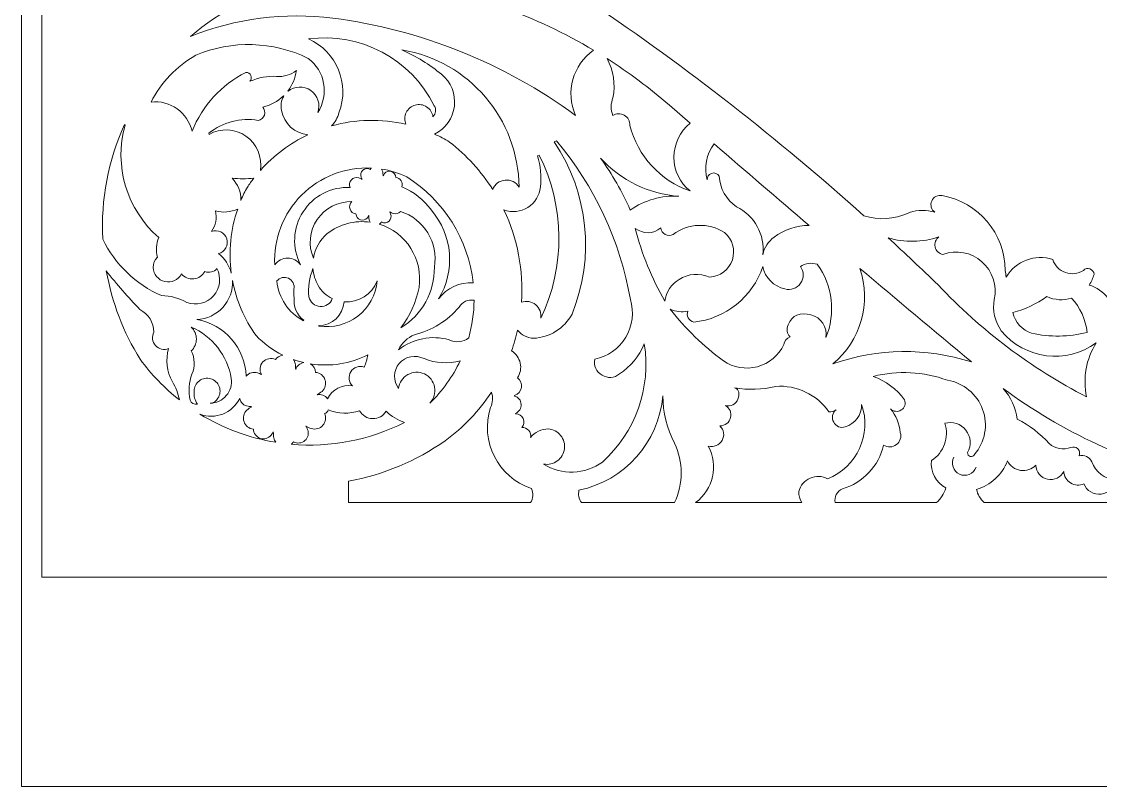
# Model space of a CAD drawing. Header units: millimetres. Extents: x 4874 to 5118, y 2699 to 2963.
# Drawn here: x 4873.8 to 4981, y 2698.9 to 2774.8 of the extents above; entities that cross this region are included whole.
import ezdxf

# ---------------------------------------------------------------- set-up
doc = ezdxf.new("R2010")
doc.units = ezdxf.units.MM
doc.header["$MEASUREMENT"] = 0
doc.layers.add('SITARA ALL', color=18, linetype='Continuous', true_color=0x000000)

msp = doc.modelspace()

# ---------------------------------------------------------------- linework, layer by layer
at = {"layer": 'SITARA ALL', "lineweight": 9}
for points, knots in [([(4873.81, 2820.88), (4873.81, 2820.88), (5117.81, 2820.88), (5117.81, 2820.88), (5117.81, 2820.88), (5117.81, 2698.88), (5117.81, 2698.88), (5117.81, 2698.88), (4873.81, 2698.88), (4873.81, 2698.88), (4873.81, 2698.88), (4873.81, 2820.88), (4873.81, 2820.88)], [0, 0, 0, 0, 0.25, 0.25, 0.25, 0.5, 0.5, 0.5, 0.75, 0.75, 0.75, 1, 1, 1, 1]), ([(4989.61, 2782.67), (4989.61, 2782.67), (4989.75, 2782.72), (4989.75, 2782.72), (4991.12, 2783.36), (4992.69, 2783.46), (4994.13, 2782.99), (5002.67, 2775.35), (5011.71, 2768.3), (5021.2, 2761.88), (5032.85, 2754.53), (5047.39, 2753.45), (5060, 2759.01), (5060.61, 2759.32), (5061.2, 2759.66), (5061.78, 2760.02), (5062.2, 2758.86), (5063.41, 2758.2), (5064.61, 2758.47), (5064.61, 2758.47), (5064.64, 2758.43), (5064.64, 2758.43), (5064.34, 2758.23), (5064.17, 2757.88), (5064.19, 2757.52), (5064.22, 2757.16), (5064.43, 2756.83), (5064.75, 2756.67), (5066.15, 2757.13), (5067.68, 2756.64), (5068.54, 2755.44), (5067.9, 2754.73), (5067.76, 2753.7), (5068.18, 2752.83), (5068.61, 2751.97), (5069.5, 2751.46), (5070.45, 2751.53), (5071.05, 2751.53), (5071.64, 2751.65), (5072.19, 2751.9), (5072.19, 2751.9), (5072.19, 2750.39), (5072.19, 2750.39), (5072.19, 2750.39), (5075.81, 2750.39), (5075.81, 2750.39), (5075.81, 2750.39), (5075.81, 2818.88), (5075.81, 2818.88), (5075.81, 2818.88), (4875.81, 2818.88), (4875.81, 2818.88), (4875.81, 2818.88), (4875.81, 2811.48), (4875.81, 2811.48), (4875.81, 2811.48), (4878.36, 2811.48), (4878.36, 2811.48), (4877.8, 2810.75), (4877.72, 2809.77), (4878.16, 2808.96), (4878.59, 2808.15), (4879.45, 2807.68), (4880.36, 2807.75), (4880.46, 2807.16), (4880.8, 2806.64), (4881.31, 2806.32), (4881.81, 2806), (4882.42, 2805.91), (4883, 2806.07), (4883.29, 2806.06), (4883.55, 2805.91), (4883.73, 2805.68), (4883.9, 2805.45), (4883.96, 2805.15), (4883.89, 2804.86), (4883.21, 2804.34), (4882.33, 2804.14), (4881.49, 2804.33), (4881.37, 2803.7), (4881.65, 2803.07), (4882.2, 2802.74), (4882.75, 2802.42), (4883.44, 2802.46), (4883.92, 2802.87), (4884.26, 2800.48), (4885.16, 2798.2), (4886.55, 2796.23), (4890, 2790.51), (4896.77, 2787.71), (4903.25, 2789.32), (4912.33, 2791.89), (4920.72, 2796.43), (4927.83, 2802.62), (4927.06, 2801.9), (4926.35, 2801.12), (4925.7, 2800.28), (4922.4, 2796.51), (4922.42, 2790.88), (4925.75, 2787.13), (4927.66, 2785.01), (4930.43, 2783.88), (4933.28, 2784.06), (4936.13, 2784.25), (4938.73, 2785.71), (4940.35, 2788.06), (4941.14, 2788.94), (4942.38, 2789.28), (4943.51, 2788.94), (4943.51, 2788.94), (4943.56, 2788.92), (4943.56, 2788.92), (4943.88, 2788.87), (4944.21, 2788.93), (4944.48, 2789.11), (4944.75, 2789.38), (4944.87, 2789.78), (4944.8, 2790.16), (4944.72, 2790.54), (4944.47, 2790.87), (4944.11, 2791.02), (4946.27, 2791.87), (4947.62, 2794), (4947.47, 2796.31), (4953.21, 2790.55), (4962.07, 2789.3), (4969.19, 2793.25), (4969.21, 2791.68), (4970.26, 2790.31), (4971.76, 2789.87), (4971.54, 2789.55), (4971.38, 2789.19), (4971.28, 2788.82), (4971.29, 2788.57), (4971.45, 2788.35), (4971.68, 2788.27), (4971.91, 2788.18), (4972.17, 2788.24), (4972.34, 2788.42), (4972.87, 2788.76), (4973.53, 2788.84), (4974.12, 2788.62), (4974.72, 2788.41), (4975.19, 2787.94), (4975.38, 2787.34), (4977.15, 2786.75), (4979.08, 2787.47), (4980.01, 2789.08), (4980.04, 2788.86), (4980.07, 2788.64), (4980.1, 2788.41), (4980.13, 2784.75), (4982.76, 2781.64), (4986.36, 2780.99), (4986.79, 2780.89), (4987.24, 2781.12), (4987.41, 2781.53), (4987.58, 2781.94), (4987.46, 2782.39), (4987.08, 2782.63), (4987.91, 2782.38), (4988.79, 2782.4), (4989.61, 2782.67)], [0, 0, 0, 0, 0.018519, 0.018519, 0.018519, 0.037037, 0.037037, 0.037037, 0.055556, 0.055556, 0.055556, 0.074074, 0.074074, 0.074074, 0.092593, 0.092593, 0.092593, 0.111111, 0.111111, 0.111111, 0.12963, 0.12963, 0.12963, 0.148148, 0.148148, 0.148148, 0.166667, 0.166667, 0.166667, 0.185185, 0.185185, 0.185185, 0.203704, 0.203704, 0.203704, 0.222222, 0.222222, 0.222222, 0.240741, 0.240741, 0.240741, 0.259259, 0.259259, 0.259259, 0.277778, 0.277778, 0.277778, 0.296296, 0.296296, 0.296296, 0.314815, 0.314815, 0.314815, 0.333333, 0.333333, 0.333333, 0.351852, 0.351852, 0.351852, 0.37037, 0.37037, 0.37037, 0.388889, 0.388889, 0.388889, 0.407407, 0.407407, 0.407407, 0.425926, 0.425926, 0.425926, 0.444444, 0.444444, 0.444444, 0.462963, 0.462963, 0.462963, 0.481481, 0.481481, 0.481481, 0.5, 0.5, 0.5, 0.518519, 0.518519, 0.518519, 0.537037, 0.537037, 0.537037, 0.555556, 0.555556, 0.555556, 0.574074, 0.574074, 0.574074, 0.592593, 0.592593, 0.592593, 0.611111, 0.611111, 0.611111, 0.62963, 0.62963, 0.62963, 0.648148, 0.648148, 0.648148, 0.666667, 0.666667, 0.666667, 0.685185, 0.685185, 0.685185, 0.703704, 0.703704, 0.703704, 0.722222, 0.722222, 0.722222, 0.740741, 0.740741, 0.740741, 0.759259, 0.759259, 0.759259, 0.777778, 0.777778, 0.777778, 0.796296, 0.796296, 0.796296, 0.814815, 0.814815, 0.814815, 0.833333, 0.833333, 0.833333, 0.851852, 0.851852, 0.851852, 0.87037, 0.87037, 0.87037, 0.888889, 0.888889, 0.888889, 0.907407, 0.907407, 0.907407, 0.925926, 0.925926, 0.925926, 0.944444, 0.944444, 0.944444, 0.962963, 0.962963, 0.962963, 0.981481, 0.981481, 0.981481, 1, 1, 1, 1]), ([(4962.02, 2755.87), (4962.02, 2755.87), (4961.88, 2755.82), (4961.88, 2755.82), (4960.5, 2755.18), (4958.94, 2755.08), (4957.49, 2755.54), (4948.96, 2763.19), (4939.92, 2770.24), (4930.43, 2776.66), (4918.77, 2784.01), (4904.23, 2785.09), (4891.63, 2779.52), (4891.02, 2779.21), (4890.42, 2778.88), (4889.84, 2778.52), (4889.43, 2779.67), (4888.22, 2780.34), (4887.02, 2780.07), (4887.02, 2780.07), (4886.98, 2780.1), (4886.98, 2780.1), (4887.29, 2780.31), (4887.46, 2780.66), (4887.43, 2781.02), (4887.41, 2781.38), (4887.2, 2781.7), (4886.87, 2781.86), (4885.48, 2781.4), (4883.94, 2781.9), (4883.08, 2783.09), (4883.73, 2783.81), (4883.87, 2784.84), (4883.44, 2785.7), (4883.02, 2786.56), (4882.13, 2787.08), (4881.17, 2787.01), (4880.58, 2787.01), (4879.99, 2786.88), (4879.44, 2786.64), (4879.44, 2786.64), (4879.44, 2788.15), (4879.44, 2788.15), (4879.44, 2788.15), (4875.81, 2788.15), (4875.81, 2788.15), (4875.81, 2788.15), (4875.81, 2719.66), (4875.81, 2719.66), (4875.81, 2719.66), (5075.81, 2719.66), (5075.81, 2719.66), (5075.81, 2719.66), (5075.81, 2727.06), (5075.81, 2727.06), (5075.81, 2727.06), (5073.27, 2727.06), (5073.27, 2727.06), (5073.83, 2727.78), (5073.9, 2728.77), (5073.47, 2729.58), (5073.03, 2730.38), (5072.18, 2730.86), (5071.26, 2730.79), (5071.17, 2731.38), (5070.82, 2731.9), (5070.32, 2732.22), (5069.82, 2732.54), (5069.2, 2732.63), (5068.63, 2732.46), (5068.34, 2732.48), (5068.07, 2732.62), (5067.9, 2732.86), (5067.73, 2733.09), (5067.66, 2733.39), (5067.73, 2733.67), (5068.41, 2734.2), (5069.3, 2734.4), (5070.14, 2734.21), (5070.26, 2734.84), (5069.97, 2735.47), (5069.42, 2735.8), (5068.87, 2736.12), (5068.19, 2736.07), (5067.7, 2735.66), (5067.37, 2738.06), (5066.47, 2740.33), (5065.08, 2742.31), (5061.62, 2748.03), (5054.85, 2750.83), (5048.37, 2749.21), (5039.3, 2746.64), (5030.91, 2742.1), (5023.8, 2735.91), (5024.56, 2736.64), (5025.28, 2737.42), (5025.93, 2738.25), (5029.23, 2742.03), (5029.21, 2747.66), (5025.88, 2751.4), (5023.97, 2753.53), (5021.19, 2754.66), (5018.34, 2754.47), (5015.49, 2754.29), (5012.9, 2752.83), (5011.28, 2750.48), (5010.48, 2749.6), (5009.25, 2749.25), (5008.11, 2749.6), (5008.11, 2749.6), (5008.06, 2749.61), (5008.06, 2749.61), (5007.75, 2749.67), (5007.42, 2749.6), (5007.15, 2749.43), (5006.88, 2749.15), (5006.76, 2748.76), (5006.83, 2748.37), (5006.9, 2747.99), (5007.16, 2747.67), (5007.51, 2747.51), (5005.36, 2746.67), (5004, 2744.53), (5004.16, 2742.22), (4998.41, 2747.98), (4989.55, 2749.24), (4982.44, 2745.28), (4982.41, 2746.86), (4981.37, 2748.23), (4979.86, 2748.67), (4980.08, 2748.99), (4980.24, 2749.34), (4980.34, 2749.72), (4980.33, 2749.97), (4980.18, 2750.18), (4979.94, 2750.27), (4979.71, 2750.36), (4979.46, 2750.3), (4979.29, 2750.12), (4978.76, 2749.78), (4978.1, 2749.7), (4977.5, 2749.91), (4976.91, 2750.12), (4976.44, 2750.6), (4976.24, 2751.2), (4974.48, 2751.79), (4972.55, 2751.06), (4971.62, 2749.46), (4971.58, 2749.68), (4971.55, 2749.9), (4971.53, 2750.12), (4971.49, 2753.78), (4968.87, 2756.9), (4965.27, 2757.55), (4964.83, 2757.65), (4964.39, 2757.42), (4964.22, 2757.01), (4964.05, 2756.6), (4964.17, 2756.14), (4964.54, 2755.9), (4963.72, 2756.15), (4962.83, 2756.14), (4962.02, 2755.87)], [0, 0, 0, 0, 0.018519, 0.018519, 0.018519, 0.037037, 0.037037, 0.037037, 0.055556, 0.055556, 0.055556, 0.074074, 0.074074, 0.074074, 0.092593, 0.092593, 0.092593, 0.111111, 0.111111, 0.111111, 0.12963, 0.12963, 0.12963, 0.148148, 0.148148, 0.148148, 0.166667, 0.166667, 0.166667, 0.185185, 0.185185, 0.185185, 0.203704, 0.203704, 0.203704, 0.222222, 0.222222, 0.222222, 0.240741, 0.240741, 0.240741, 0.259259, 0.259259, 0.259259, 0.277778, 0.277778, 0.277778, 0.296296, 0.296296, 0.296296, 0.314815, 0.314815, 0.314815, 0.333333, 0.333333, 0.333333, 0.351852, 0.351852, 0.351852, 0.37037, 0.37037, 0.37037, 0.388889, 0.388889, 0.388889, 0.407407, 0.407407, 0.407407, 0.425926, 0.425926, 0.425926, 0.444444, 0.444444, 0.444444, 0.462963, 0.462963, 0.462963, 0.481481, 0.481481, 0.481481, 0.5, 0.5, 0.5, 0.518519, 0.518519, 0.518519, 0.537037, 0.537037, 0.537037, 0.555556, 0.555556, 0.555556, 0.574074, 0.574074, 0.574074, 0.592593, 0.592593, 0.592593, 0.611111, 0.611111, 0.611111, 0.62963, 0.62963, 0.62963, 0.648148, 0.648148, 0.648148, 0.666667, 0.666667, 0.666667, 0.685185, 0.685185, 0.685185, 0.703704, 0.703704, 0.703704, 0.722222, 0.722222, 0.722222, 0.740741, 0.740741, 0.740741, 0.759259, 0.759259, 0.759259, 0.777778, 0.777778, 0.777778, 0.796296, 0.796296, 0.796296, 0.814815, 0.814815, 0.814815, 0.833333, 0.833333, 0.833333, 0.851852, 0.851852, 0.851852, 0.87037, 0.87037, 0.87037, 0.888889, 0.888889, 0.888889, 0.907407, 0.907407, 0.907407, 0.925926, 0.925926, 0.925926, 0.944444, 0.944444, 0.944444, 0.962963, 0.962963, 0.962963, 0.981481, 0.981481, 0.981481, 1, 1, 1, 1]), ([(4911.99, 2778.73), (4918.58, 2777.69), (4924.9, 2775.4), (4930.63, 2771.99), (4928.57, 2770.53), (4927.82, 2767.83), (4928.84, 2765.52), (4921.74, 2770.72), (4913.46, 2774.04), (4904.74, 2775.18), (4899.95, 2775.77), (4895.08, 2775.15), (4890.59, 2773.36), (4896.49, 2778.39), (4904.42, 2780.37), (4911.99, 2778.73)], [0, 0, 0, 0, 0.2, 0.2, 0.2, 0.4, 0.4, 0.4, 0.6, 0.6, 0.6, 0.8, 0.8, 0.8, 1, 1, 1, 1]), ([(4902.31, 2773.11), (4907.46, 2773.8), (4912.49, 2771.13), (4914.81, 2766.48), (4915.03, 2766.13), (4914.97, 2765.68), (4914.68, 2765.39), (4914.62, 2765.79), (4914.39, 2766.15), (4914.05, 2766.37), (4913.71, 2766.59), (4913.3, 2766.65), (4912.91, 2766.54), (4912.52, 2766.43), (4912.19, 2766.16), (4912.02, 2765.8), (4911.84, 2765.43), (4911.83, 2765.01), (4911.99, 2764.64), (4909.55, 2765.2), (4907.01, 2765.15), (4904.6, 2764.47), (4904.96, 2764.84), (4905.21, 2765.29), (4905.34, 2765.78), (4906.44, 2768.64), (4905.11, 2771.86), (4902.31, 2773.11)], [0, 0, 0, 0, 0.111111, 0.111111, 0.111111, 0.222222, 0.222222, 0.222222, 0.333333, 0.333333, 0.333333, 0.444444, 0.444444, 0.444444, 0.555556, 0.555556, 0.555556, 0.666667, 0.666667, 0.666667, 0.777778, 0.777778, 0.777778, 0.888889, 0.888889, 0.888889, 1, 1, 1, 1]), ([(4891.11, 2771.49), (4894.7, 2773.01), (4898.77, 2772.89), (4902.28, 2771.18), (4903.96, 2769.93), (4904.38, 2767.58), (4903.24, 2765.81), (4903.52, 2766.61), (4903.23, 2767.5), (4902.54, 2767.98), (4901.85, 2768.47), (4900.94, 2768.45), (4900.28, 2767.91), (4900.28, 2767.91), (4900.26, 2767.93), (4900.26, 2767.93), (4900.71, 2768.53), (4901.01, 2769.23), (4901.11, 2769.97), (4900.55, 2769.54), (4899.85, 2769.33), (4899.15, 2769.39), (4898.24, 2769.44), (4897.33, 2769.27), (4896.5, 2768.9), (4896.64, 2769.06), (4896.68, 2769.29), (4896.59, 2769.48), (4896.5, 2769.68), (4896.3, 2769.8), (4896.09, 2769.79), (4893.66, 2768.55), (4891.76, 2766.48), (4890.75, 2763.95), (4890.32, 2765.81), (4888.57, 2767.06), (4886.67, 2766.84), (4887.67, 2768.78), (4889.21, 2770.4), (4891.11, 2771.49)], [0, 0, 0, 0, 0.076923, 0.076923, 0.076923, 0.153846, 0.153846, 0.153846, 0.230769, 0.230769, 0.230769, 0.307692, 0.307692, 0.307692, 0.384615, 0.384615, 0.384615, 0.461538, 0.461538, 0.461538, 0.538462, 0.538462, 0.538462, 0.615385, 0.615385, 0.615385, 0.692308, 0.692308, 0.692308, 0.769231, 0.769231, 0.769231, 0.846154, 0.846154, 0.846154, 0.923077, 0.923077, 0.923077, 1, 1, 1, 1]), ([(4911.6, 2772.02), (4918.26, 2770.91), (4923.17, 2765.16), (4923.23, 2758.4), (4922.94, 2758.88), (4922.4, 2759.14), (4921.84, 2759.09), (4921.29, 2759.04), (4920.81, 2758.69), (4920.61, 2758.17), (4919.46, 2759.97), (4918.02, 2761.56), (4916.33, 2762.87), (4915.85, 2763.16), (4915.35, 2763.42), (4914.84, 2763.66), (4915.92, 2764.19), (4916.66, 2765.24), (4916.8, 2766.44), (4916.94, 2767.65), (4916.47, 2768.83), (4915.53, 2769.6), (4914.34, 2770.57), (4913.01, 2771.39), (4911.6, 2772.02)], [0, 0, 0, 0, 0.125, 0.125, 0.125, 0.25, 0.25, 0.25, 0.375, 0.375, 0.375, 0.5, 0.5, 0.5, 0.625, 0.625, 0.625, 0.75, 0.75, 0.75, 0.875, 0.875, 0.875, 1, 1, 1, 1]), ([(4931.97, 2771.16), (4934.14, 2769.77), (4936.21, 2768.22), (4938.16, 2766.53), (4938.16, 2766.53), (4940.23, 2764.73), (4940.23, 2764.73), (4939.21, 2763.92), (4938.61, 2762.68), (4938.61, 2761.37), (4938.61, 2760.06), (4939.2, 2758.83), (4940.22, 2758.01), (4937.26, 2759.03), (4935.01, 2761.48), (4934.23, 2764.52), (4934.25, 2764.94), (4934.04, 2765.33), (4933.68, 2765.53), (4933.32, 2765.74), (4932.88, 2765.73), (4932.53, 2765.51), (4932.32, 2766.08), (4932.33, 2766.71), (4932.56, 2767.27), (4932.82, 2768.6), (4932.61, 2769.97), (4931.97, 2771.16)], [0, 0, 0, 0, 0.111111, 0.111111, 0.111111, 0.222222, 0.222222, 0.222222, 0.333333, 0.333333, 0.333333, 0.444444, 0.444444, 0.444444, 0.555556, 0.555556, 0.555556, 0.666667, 0.666667, 0.666667, 0.777778, 0.777778, 0.777778, 0.888889, 0.888889, 0.888889, 1, 1, 1, 1]), ([(4899.83, 2767.46), (4899.83, 2767.46), (4899.86, 2767.43), (4899.86, 2767.43), (4899.6, 2767.01), (4899.52, 2766.5), (4899.63, 2766.01), (4899.86, 2764.7), (4900.94, 2763.71), (4902.26, 2763.6), (4900.46, 2762.75), (4898.86, 2761.54), (4897.53, 2760.06), (4897.75, 2761.37), (4897.19, 2762.69), (4896.1, 2763.45), (4895.01, 2764.21), (4893.6, 2764.29), (4892.44, 2763.63), (4892.44, 2763.63), (4892.41, 2763.75), (4892.41, 2763.75), (4893.79, 2764.85), (4895.58, 2765.31), (4897.32, 2765.02), (4897.61, 2765.08), (4897.84, 2765.28), (4897.93, 2765.55), (4898.02, 2765.83), (4897.96, 2766.13), (4897.77, 2766.34), (4898.55, 2766.52), (4899.26, 2766.9), (4899.83, 2767.46)], [0, 0, 0, 0, 0.090909, 0.090909, 0.090909, 0.181818, 0.181818, 0.181818, 0.272727, 0.272727, 0.272727, 0.363636, 0.363636, 0.363636, 0.454545, 0.454545, 0.454545, 0.545455, 0.545455, 0.545455, 0.636364, 0.636364, 0.636364, 0.727273, 0.727273, 0.727273, 0.818182, 0.818182, 0.818182, 0.909091, 0.909091, 0.909091, 1, 1, 1, 1]), ([(4884.02, 2764.6), (4884.02, 2764.6), (4884.1, 2764.56), (4884.1, 2764.56), (4882.95, 2760.5), (4884.25, 2756.15), (4887.44, 2753.39), (4887.18, 2752.77), (4887.14, 2752.08), (4887.31, 2751.43), (4887.04, 2751.17), (4886.89, 2750.8), (4886.89, 2750.41), (4886.91, 2749.74), (4887.39, 2749.16), (4888.05, 2749.01), (4888.72, 2748.87), (4889.38, 2749.16), (4889.69, 2749.77), (4889.99, 2749.42), (4890.45, 2749.24), (4890.91, 2749.29), (4891.38, 2749.34), (4891.78, 2749.61), (4892.01, 2750.01), (4892.44, 2749.84), (4892.92, 2749.96), (4893.22, 2750.31), (4893.67, 2749.42), (4893.54, 2748.35), (4892.88, 2747.6), (4892.23, 2746.86), (4891.16, 2746.6), (4890.22, 2746.93), (4889.46, 2747.38), (4888.6, 2747.62), (4887.72, 2747.62), (4885.16, 2748.73), (4883.08, 2750.72), (4881.87, 2753.24), (4881.69, 2757.14), (4882.42, 2761.03), (4884.02, 2764.6)], [0, 0, 0, 0, 0.071429, 0.071429, 0.071429, 0.142857, 0.142857, 0.142857, 0.214286, 0.214286, 0.214286, 0.285714, 0.285714, 0.285714, 0.357143, 0.357143, 0.357143, 0.428571, 0.428571, 0.428571, 0.5, 0.5, 0.5, 0.571429, 0.571429, 0.571429, 0.642857, 0.642857, 0.642857, 0.714286, 0.714286, 0.714286, 0.785714, 0.785714, 0.785714, 0.857143, 0.857143, 0.857143, 0.928571, 0.928571, 0.928571, 1, 1, 1, 1]), ([(4926.94, 2762.99), (4930.73, 2758.48), (4933.27, 2753.04), (4934.29, 2747.24), (4934.67, 2745.98), (4934.5, 2744.62), (4933.83, 2743.49), (4933.15, 2742.36), (4932.03, 2741.57), (4930.74, 2741.31), (4930.62, 2740.68), (4930.91, 2740.04), (4931.47, 2739.71), (4932.02, 2739.39), (4932.7, 2739.43), (4933.2, 2739.84), (4934.3, 2740.57), (4935.16, 2741.61), (4935.67, 2742.83), (4936.36, 2738.46), (4934.79, 2734.04), (4931.51, 2731.09), (4929.79, 2729.83), (4927.47, 2729.76), (4925.67, 2730.89), (4926.15, 2730.8), (4926.64, 2730.92), (4927.03, 2731.2), (4927.42, 2731.49), (4927.67, 2731.92), (4927.74, 2732.4), (4927.8, 2732.88), (4927.67, 2733.36), (4927.36, 2733.74), (4927.06, 2734.11), (4926.62, 2734.35), (4926.14, 2734.39), (4925.45, 2734.37), (4924.81, 2734.06), (4924.37, 2733.53), (4924.43, 2733.78), (4924.36, 2734.05), (4924.19, 2734.24), (4924.02, 2734.44), (4923.76, 2734.54), (4923.5, 2734.51), (4923.72, 2734.75), (4923.78, 2735.1), (4923.64, 2735.4), (4923.51, 2735.7), (4923.21, 2735.89), (4922.89, 2735.89), (4922.89, 2735.89), (4922.88, 2735.92), (4922.88, 2735.92), (4923.24, 2736.07), (4923.46, 2736.43), (4923.44, 2736.82), (4923.42, 2737.21), (4923.16, 2737.54), (4922.79, 2737.65), (4922.79, 2737.65), (4922.79, 2737.71), (4922.79, 2737.71), (4923.14, 2737.82), (4923.41, 2738.13), (4923.47, 2738.49), (4923.53, 2738.86), (4923.39, 2739.23), (4923.08, 2739.45), (4923.36, 2739.89), (4923.46, 2740.41), (4923.34, 2740.92), (4923.23, 2741.42), (4922.92, 2741.86), (4922.49, 2742.13), (4922.72, 2742.8), (4922.91, 2743.49), (4923.07, 2744.18), (4923.46, 2743.7), (4924.04, 2743.41), (4924.67, 2743.38), (4926.28, 2743.46), (4927.72, 2744.37), (4928.49, 2745.78), (4930.78, 2751.43), (4930.12, 2757.83), (4926.72, 2762.89), (4926.72, 2762.89), (4926.94, 2762.99), (4926.94, 2762.99)], [0, 0, 0, 0, 0.033333, 0.033333, 0.033333, 0.066667, 0.066667, 0.066667, 0.1, 0.1, 0.1, 0.133333, 0.133333, 0.133333, 0.166667, 0.166667, 0.166667, 0.2, 0.2, 0.2, 0.233333, 0.233333, 0.233333, 0.266667, 0.266667, 0.266667, 0.3, 0.3, 0.3, 0.333333, 0.333333, 0.333333, 0.366667, 0.366667, 0.366667, 0.4, 0.4, 0.4, 0.433333, 0.433333, 0.433333, 0.466667, 0.466667, 0.466667, 0.5, 0.5, 0.5, 0.533333, 0.533333, 0.533333, 0.566667, 0.566667, 0.566667, 0.6, 0.6, 0.6, 0.633333, 0.633333, 0.633333, 0.666667, 0.666667, 0.666667, 0.7, 0.7, 0.7, 0.733333, 0.733333, 0.733333, 0.766667, 0.766667, 0.766667, 0.8, 0.8, 0.8, 0.833333, 0.833333, 0.833333, 0.866667, 0.866667, 0.866667, 0.9, 0.9, 0.9, 0.933333, 0.933333, 0.933333, 0.966667, 0.966667, 0.966667, 1, 1, 1, 1]), ([(4942.61, 2762.68), (4945.75, 2759.97), (4948.89, 2757.28), (4952.05, 2754.59), (4950.79, 2754.58), (4949.57, 2754.17), (4948.56, 2753.42), (4947.98, 2753), (4947.58, 2752.38), (4947.44, 2751.68), (4947.67, 2753.66), (4946.63, 2755.58), (4944.83, 2756.45), (4943.81, 2757.14), (4943.18, 2758.26), (4943.11, 2759.49), (4942.95, 2759.75), (4942.64, 2759.86), (4942.35, 2759.76), (4942.07, 2759.67), (4941.89, 2759.4), (4941.91, 2759.11), (4941.57, 2760.34), (4941.83, 2761.66), (4942.61, 2762.68)], [0, 0, 0, 0, 0.125, 0.125, 0.125, 0.25, 0.25, 0.25, 0.375, 0.375, 0.375, 0.5, 0.5, 0.5, 0.625, 0.625, 0.625, 0.75, 0.75, 0.75, 0.875, 0.875, 0.875, 1, 1, 1, 1]), ([(4925.23, 2761.57), (4927.79, 2756.49), (4927.85, 2750.5), (4925.39, 2745.37), (4925.47, 2745.88), (4925.27, 2746.39), (4924.88, 2746.71), (4924.48, 2747.04), (4923.95, 2747.13), (4923.47, 2746.96), (4923.68, 2750.11), (4923.08, 2753.27), (4921.73, 2756.13), (4922.52, 2755.85), (4923.39, 2755.94), (4924.1, 2756.38), (4924.81, 2756.83), (4925.27, 2757.58), (4925.35, 2758.41), (4925.47, 2759.45), (4925.37, 2760.5), (4925.06, 2761.51), (4925.06, 2761.51), (4925.23, 2761.57), (4925.23, 2761.57)], [0, 0, 0, 0, 0.125, 0.125, 0.125, 0.25, 0.25, 0.25, 0.375, 0.375, 0.375, 0.5, 0.5, 0.5, 0.625, 0.625, 0.625, 0.75, 0.75, 0.75, 0.875, 0.875, 0.875, 1, 1, 1, 1]), ([(4931.32, 2761.27), (4933.34, 2759.06), (4936.13, 2757.71), (4939.11, 2757.49), (4937.39, 2757.59), (4935.69, 2757.11), (4934.28, 2756.12), (4933.48, 2757.94), (4932.49, 2759.66), (4931.32, 2761.27)], [0, 0, 0, 0, 0.333333, 0.333333, 0.333333, 0.666667, 0.666667, 0.666667, 1, 1, 1, 1]), ([(4908.56, 2760.29), (4908.51, 2760.25), (4908.47, 2760.21), (4908.44, 2760.16), (4908.2, 2760.29), (4907.91, 2760.26), (4907.71, 2760.08), (4907.51, 2759.9), (4907.44, 2759.62), (4907.55, 2759.37), (4907.57, 2759.3), (4907.61, 2759.22), (4907.64, 2759.15), (4907.54, 2759.22), (4907.42, 2759.28), (4907.3, 2759.32), (4907.04, 2759.4), (4906.75, 2759.31), (4906.57, 2759.11), (4906.39, 2758.9), (4906.34, 2758.61), (4906.46, 2758.36), (4904.57, 2758.45), (4902.78, 2757.52), (4901.77, 2755.93), (4900.75, 2754.34), (4900.66, 2752.34), (4901.53, 2750.67), (4901.24, 2751.09), (4900.76, 2751.34), (4900.24, 2751.34), (4899.73, 2751.34), (4899.25, 2751.09), (4898.96, 2750.67), (4898.83, 2753.25), (4899.8, 2755.77), (4901.63, 2757.6), (4903.45, 2759.43), (4905.98, 2760.4), (4908.56, 2760.29)], [0, 0, 0, 0, 0.076923, 0.076923, 0.076923, 0.153846, 0.153846, 0.153846, 0.230769, 0.230769, 0.230769, 0.307692, 0.307692, 0.307692, 0.384615, 0.384615, 0.384615, 0.461538, 0.461538, 0.461538, 0.538462, 0.538462, 0.538462, 0.615385, 0.615385, 0.615385, 0.692308, 0.692308, 0.692308, 0.769231, 0.769231, 0.769231, 0.846154, 0.846154, 0.846154, 0.923077, 0.923077, 0.923077, 1, 1, 1, 1]), ([(4909.56, 2760.19), (4910.43, 2760.05), (4911.28, 2759.79), (4912.07, 2759.41), (4915.76, 2757.09), (4918.19, 2753.21), (4918.67, 2748.88), (4917.33, 2748.98), (4916.02, 2748.38), (4915.23, 2747.29), (4916.93, 2750.07), (4916.65, 2753.63), (4914.52, 2756.1), (4913.77, 2757.13), (4912.76, 2757.93), (4911.58, 2758.43), (4911.65, 2758.63), (4911.62, 2758.85), (4911.51, 2759.03), (4911.39, 2759.21), (4911.2, 2759.33), (4910.99, 2759.35), (4910.98, 2759.62), (4910.81, 2759.85), (4910.55, 2759.94), (4910.3, 2760.02), (4910.02, 2759.94), (4909.86, 2759.73), (4909.81, 2759.66), (4909.76, 2759.6), (4909.72, 2759.53), (4909.72, 2759.66), (4909.71, 2759.79), (4909.69, 2759.91), (4909.67, 2760.01), (4909.62, 2760.11), (4909.56, 2760.19)], [0, 0, 0, 0, 0.083333, 0.083333, 0.083333, 0.166667, 0.166667, 0.166667, 0.25, 0.25, 0.25, 0.333333, 0.333333, 0.333333, 0.416667, 0.416667, 0.416667, 0.5, 0.5, 0.5, 0.583333, 0.583333, 0.583333, 0.666667, 0.666667, 0.666667, 0.75, 0.75, 0.75, 0.833333, 0.833333, 0.833333, 0.916667, 0.916667, 0.916667, 1, 1, 1, 1]), ([(4896.88, 2759.27), (4896.65, 2758.99), (4896.44, 2758.69), (4896.24, 2758.39), (4896.01, 2757.97), (4895.79, 2757.53), (4895.6, 2757.08), (4895.62, 2757.9), (4895.3, 2758.69), (4894.72, 2759.27), (4895.44, 2759.21), (4896.16, 2759.21), (4896.88, 2759.27)], [0, 0, 0, 0, 0.25, 0.25, 0.25, 0.5, 0.5, 0.5, 0.75, 0.75, 0.75, 1, 1, 1, 1]), ([(4906.62, 2756.95), (4906.42, 2756.76), (4906.35, 2756.47), (4906.44, 2756.21), (4906.53, 2755.95), (4906.76, 2755.77), (4907.03, 2755.74), (4907.04, 2755.47), (4907.21, 2755.24), (4907.47, 2755.15), (4907.72, 2755.07), (4908, 2755.15), (4908.16, 2755.36), (4908.21, 2755.43), (4908.26, 2755.49), (4908.3, 2755.56), (4908.3, 2755.43), (4908.31, 2755.31), (4908.33, 2755.18), (4908.35, 2755.08), (4908.39, 2754.99), (4908.45, 2754.91), (4906.92, 2755.13), (4905.37, 2754.71), (4904.15, 2753.76), (4903.44, 2753.13), (4902.96, 2752.28), (4902.8, 2751.34), (4902.26, 2752.6), (4902.41, 2754.05), (4903.18, 2755.18), (4903.95, 2756.32), (4905.25, 2756.98), (4906.62, 2756.95)], [0, 0, 0, 0, 0.090909, 0.090909, 0.090909, 0.181818, 0.181818, 0.181818, 0.272727, 0.272727, 0.272727, 0.363636, 0.363636, 0.363636, 0.454545, 0.454545, 0.454545, 0.545455, 0.545455, 0.545455, 0.636364, 0.636364, 0.636364, 0.727273, 0.727273, 0.727273, 0.818182, 0.818182, 0.818182, 0.909091, 0.909091, 0.909091, 1, 1, 1, 1]), ([(4895.28, 2756.22), (4894.57, 2754.18), (4894.35, 2752), (4894.64, 2749.86), (4894.43, 2750.62), (4893.99, 2751.3), (4893.37, 2751.79), (4893.68, 2751.86), (4893.94, 2752.07), (4894.1, 2752.35), (4894.25, 2752.62), (4894.29, 2752.95), (4894.19, 2753.26), (4894.09, 2753.56), (4893.88, 2753.81), (4893.59, 2753.95), (4893.3, 2754.09), (4892.97, 2754.1), (4892.67, 2753.99), (4893.11, 2754.58), (4893.26, 2755.33), (4893.06, 2756.04), (4893.8, 2755.83), (4894.59, 2755.89), (4895.28, 2756.22)], [0, 0, 0, 0, 0.125, 0.125, 0.125, 0.25, 0.25, 0.25, 0.375, 0.375, 0.375, 0.5, 0.5, 0.5, 0.625, 0.625, 0.625, 0.75, 0.75, 0.75, 0.875, 0.875, 0.875, 1, 1, 1, 1]), ([(4911.45, 2755.98), (4913.79, 2755.23), (4915.23, 2752.87), (4914.82, 2750.44), (4914.86, 2747.99), (4913.59, 2745.7), (4911.49, 2744.43), (4912.39, 2745.6), (4913.01, 2746.97), (4913.29, 2748.42), (4913.71, 2751.21), (4912.03, 2753.89), (4909.34, 2754.72), (4909.44, 2754.77), (4909.52, 2754.84), (4909.58, 2754.93), (4909.82, 2754.8), (4910.11, 2754.83), (4910.31, 2755.01), (4910.51, 2755.19), (4910.58, 2755.47), (4910.47, 2755.72), (4910.45, 2755.79), (4910.41, 2755.87), (4910.38, 2755.94), (4910.49, 2755.87), (4910.6, 2755.82), (4910.72, 2755.77), (4910.98, 2755.69), (4911.27, 2755.77), (4911.45, 2755.98)], [0, 0, 0, 0, 0.1, 0.1, 0.1, 0.2, 0.2, 0.2, 0.3, 0.3, 0.3, 0.4, 0.4, 0.4, 0.5, 0.5, 0.5, 0.6, 0.6, 0.6, 0.7, 0.7, 0.7, 0.8, 0.8, 0.8, 0.9, 0.9, 0.9, 1, 1, 1, 1]), ([(4937.3, 2754.34), (4937.33, 2754.06), (4937.5, 2753.82), (4937.74, 2753.69), (4937.99, 2753.56), (4938.28, 2753.56), (4938.53, 2753.68), (4940.01, 2754.83), (4942.06, 2754.91), (4943.63, 2753.88), (4944.43, 2753.23), (4944.74, 2752.16), (4944.42, 2751.17), (4944.1, 2750.19), (4943.19, 2749.51), (4942.16, 2749.46), (4941.17, 2749.9), (4940.03, 2749.81), (4939.12, 2749.21), (4938.35, 2748.76), (4937.82, 2747.98), (4937.72, 2747.08), (4936.4, 2749.34), (4935.41, 2751.77), (4934.77, 2754.3), (4935.51, 2753.71), (4936.57, 2753.73), (4937.3, 2754.34)], [0, 0, 0, 0, 0.111111, 0.111111, 0.111111, 0.222222, 0.222222, 0.222222, 0.333333, 0.333333, 0.333333, 0.444444, 0.444444, 0.444444, 0.555556, 0.555556, 0.555556, 0.666667, 0.666667, 0.666667, 0.777778, 0.777778, 0.777778, 0.888889, 0.888889, 0.888889, 1, 1, 1, 1]), ([(4964.93, 2753.46), (4964.61, 2753.23), (4964.46, 2752.83), (4964.55, 2752.45), (4964.65, 2752.06), (4964.95, 2751.77), (4965.34, 2751.71), (4966.66, 2752.19), (4968.14, 2751.92), (4969.2, 2750.99), (4970.26, 2750.07), (4970.73, 2748.62), (4970.43, 2747.25), (4970.24, 2746.16), (4970.49, 2745.04), (4971.13, 2744.13), (4973.46, 2741.29), (4977.59, 2740.76), (4980.56, 2742.93), (4979.55, 2741.33), (4979.21, 2739.4), (4979.61, 2737.56), (4974.1, 2740.41), (4969.1, 2744.17), (4964.85, 2748.69), (4963.21, 2750.27), (4961.56, 2751.83), (4959.88, 2753.37), (4961.53, 2752.86), (4963.3, 2752.9), (4964.93, 2753.46)], [0, 0, 0, 0, 0.1, 0.1, 0.1, 0.2, 0.2, 0.2, 0.3, 0.3, 0.3, 0.4, 0.4, 0.4, 0.5, 0.5, 0.5, 0.6, 0.6, 0.6, 0.7, 0.7, 0.7, 0.8, 0.8, 0.8, 0.9, 0.9, 0.9, 1, 1, 1, 1]), ([(4882.23, 2750.07), (4883.28, 2748.74), (4884.39, 2747.46), (4885.57, 2746.24), (4886.41, 2745.8), (4886.94, 2744.94), (4886.96, 2743.99), (4886.72, 2743.56), (4886.79, 2743.03), (4887.12, 2742.66), (4887.45, 2742.3), (4887.97, 2742.18), (4888.42, 2742.37), (4888.09, 2741.26), (4888.23, 2740.07), (4888.8, 2739.07), (4889.13, 2738.51), (4889.36, 2737.89), (4889.5, 2737.26), (4888.02, 2738.42), (4886.71, 2739.78), (4885.59, 2741.3), (4883.92, 2743.98), (4882.78, 2746.96), (4882.23, 2750.07)], [0, 0, 0, 0, 0.125, 0.125, 0.125, 0.25, 0.25, 0.25, 0.375, 0.375, 0.375, 0.5, 0.5, 0.5, 0.625, 0.625, 0.625, 0.75, 0.75, 0.75, 0.875, 0.875, 0.875, 1, 1, 1, 1]), ([(4902.76, 2750.3), (4902.81, 2749.71), (4902.98, 2749.13), (4903.27, 2748.61), (4903.6, 2748.05), (4904.1, 2747.6), (4904.68, 2747.32), (4904.5, 2746.82), (4904, 2746.5), (4903.46, 2746.54), (4902.93, 2746.57), (4902.48, 2746.97), (4902.36, 2747.49), (4902.24, 2748.45), (4902.38, 2749.41), (4902.76, 2750.3)], [0, 0, 0, 0, 0.2, 0.2, 0.2, 0.4, 0.4, 0.4, 0.6, 0.6, 0.6, 0.8, 0.8, 0.8, 1, 1, 1, 1]), ([(4952.85, 2750.73), (4954.39, 2748.62), (4954.71, 2745.85), (4953.7, 2743.45), (4953.88, 2744.47), (4953.24, 2745.47), (4952.22, 2745.72), (4951.21, 2745.98), (4950.29, 2745.7), (4949.97, 2744.71), (4949.76, 2744.32), (4949.83, 2743.83), (4950.15, 2743.52), (4949.82, 2743.39), (4949.58, 2743.1), (4949.53, 2742.76), (4949.02, 2741.67), (4948.06, 2740.87), (4946.9, 2740.56), (4945.75, 2740.25), (4944.51, 2740.47), (4943.52, 2741.15), (4941.53, 2742.6), (4939.76, 2744.32), (4938.25, 2746.26), (4938.8, 2746.02), (4939.4, 2745.95), (4939.98, 2746.09), (4939.91, 2745.86), (4939.93, 2745.62), (4940.04, 2745.41), (4940.16, 2745.2), (4940.35, 2745.05), (4940.58, 2744.99), (4943.75, 2745.32), (4946.44, 2747.48), (4947.44, 2750.51), (4947.67, 2749.4), (4948.52, 2748.53), (4949.63, 2748.28), (4950.22, 2748.11), (4950.85, 2748.34), (4951.2, 2748.85), (4951.55, 2749.35), (4951.54, 2750.01), (4951.17, 2750.5), (4951.67, 2750.84), (4952.29, 2750.92), (4952.85, 2750.73)], [0, 0, 0, 0, 0.0625, 0.0625, 0.0625, 0.125, 0.125, 0.125, 0.1875, 0.1875, 0.1875, 0.25, 0.25, 0.25, 0.3125, 0.3125, 0.3125, 0.375, 0.375, 0.375, 0.4375, 0.4375, 0.4375, 0.5, 0.5, 0.5, 0.5625, 0.5625, 0.5625, 0.625, 0.625, 0.625, 0.6875, 0.6875, 0.6875, 0.75, 0.75, 0.75, 0.8125, 0.8125, 0.8125, 0.875, 0.875, 0.875, 0.9375, 0.9375, 0.9375, 1, 1, 1, 1]), ([(4957.09, 2750.32), (4960.77, 2747.21), (4964.46, 2744.12), (4968.16, 2741.04), (4963.67, 2742.47), (4958.84, 2742.4), (4954.4, 2740.84), (4957.18, 2743.13), (4958.26, 2746.9), (4957.09, 2750.32)], [0, 0, 0, 0, 0.333333, 0.333333, 0.333333, 0.666667, 0.666667, 0.666667, 1, 1, 1, 1]), ([(4894.76, 2749.12), (4895.13, 2747.15), (4895.93, 2745.29), (4897.1, 2743.66), (4897.86, 2742.86), (4898.76, 2742.2), (4899.75, 2741.71), (4899.46, 2741.66), (4899.2, 2741.5), (4899.03, 2741.26), (4898.61, 2741.47), (4898.1, 2741.38), (4897.78, 2741.03), (4897.47, 2740.69), (4897.4, 2740.18), (4897.64, 2739.78), (4897.52, 2739.84), (4897.39, 2739.9), (4897.26, 2739.95), (4896.85, 2740.08), (4896.4, 2739.95), (4896.12, 2739.62), (4896.01, 2742.42), (4893.98, 2744.76), (4891.22, 2745.26), (4892.21, 2745.29), (4893.14, 2745.72), (4893.81, 2746.45), (4894.47, 2747.18), (4894.82, 2748.14), (4894.76, 2749.12)], [0, 0, 0, 0, 0.1, 0.1, 0.1, 0.2, 0.2, 0.2, 0.3, 0.3, 0.3, 0.4, 0.4, 0.4, 0.5, 0.5, 0.5, 0.6, 0.6, 0.6, 0.7, 0.7, 0.7, 0.8, 0.8, 0.8, 0.9, 0.9, 0.9, 1, 1, 1, 1]), ([(4900.87, 2748.26), (4900.87, 2748.26), (4900.86, 2748.12), (4900.86, 2748.12), (4900.85, 2747.89), (4900.86, 2747.66), (4900.89, 2747.44), (4900.79, 2746.57), (4901.14, 2745.7), (4901.84, 2745.17), (4901.84, 2745.17), (4901.81, 2745.12), (4901.81, 2745.12), (4900.32, 2745.91), (4899.33, 2747.4), (4899.17, 2749.08), (4899.45, 2749.42), (4899.93, 2749.53), (4900.33, 2749.34), (4900.73, 2749.15), (4900.95, 2748.7), (4900.87, 2748.26)], [0, 0, 0, 0, 0.142857, 0.142857, 0.142857, 0.285714, 0.285714, 0.285714, 0.428571, 0.428571, 0.428571, 0.571429, 0.571429, 0.571429, 0.714286, 0.714286, 0.714286, 0.857143, 0.857143, 0.857143, 1, 1, 1, 1]), ([(4909.14, 2749.08), (4909.01, 2747.7), (4908.32, 2746.43), (4907.22, 2745.58), (4906.12, 2744.73), (4904.71, 2744.38), (4903.35, 2744.6), (4903.35, 2744.6), (4903.33, 2744.65), (4903.33, 2744.65), (4904.67, 2744.64), (4905.77, 2745.68), (4905.84, 2747.01), (4907.27, 2746.9), (4908.61, 2747.74), (4909.14, 2749.08)], [0, 0, 0, 0, 0.2, 0.2, 0.2, 0.4, 0.4, 0.4, 0.6, 0.6, 0.6, 0.8, 0.8, 0.8, 1, 1, 1, 1]), ([(4918.76, 2747.16), (4918.75, 2745.89), (4918.57, 2744.64), (4918.23, 2743.42), (4917.67, 2742.99), (4916.92, 2742.92), (4916.29, 2743.23), (4914.55, 2743.72), (4912.69, 2743.36), (4911.26, 2742.25), (4911.59, 2742.92), (4912.15, 2743.44), (4912.83, 2743.73), (4914.56, 2744.16), (4916.12, 2745.12), (4917.28, 2746.48), (4917.58, 2746.99), (4918.17, 2747.27), (4918.76, 2747.16)], [0, 0, 0, 0, 0.166667, 0.166667, 0.166667, 0.333333, 0.333333, 0.333333, 0.5, 0.5, 0.5, 0.666667, 0.666667, 0.666667, 0.833333, 0.833333, 0.833333, 1, 1, 1, 1]), ([(4975.67, 2747.52), (4976.44, 2747.17), (4977.31, 2747.11), (4978.11, 2747.37), (4978.98, 2746.44), (4979.52, 2745.24), (4979.65, 2743.97), (4977.85, 2743.51), (4975.96, 2743.48), (4974.14, 2743.88), (4973.21, 2744.19), (4972.5, 2744.96), (4972.28, 2745.93), (4973.49, 2746.26), (4974.64, 2746.8), (4975.67, 2747.52)], [0, 0, 0, 0, 0.2, 0.2, 0.2, 0.4, 0.4, 0.4, 0.6, 0.6, 0.6, 0.8, 0.8, 0.8, 1, 1, 1, 1]), ([(4890.67, 2744.49), (4892.78, 2743.59), (4894.27, 2741.66), (4894.64, 2739.4), (4894.73, 2738.78), (4894.56, 2738.16), (4894.15, 2737.69), (4893.75, 2737.21), (4893.16, 2736.94), (4892.54, 2736.94), (4892.87, 2736.93), (4893.19, 2737.12), (4893.32, 2737.43), (4893.54, 2737.77), (4893.59, 2738.2), (4893.45, 2738.58), (4893.31, 2738.96), (4893, 2739.25), (4892.61, 2739.37), (4892.22, 2739.48), (4891.8, 2739.4), (4891.47, 2739.16), (4891.15, 2738.92), (4890.96, 2738.54), (4890.96, 2738.13), (4890.9, 2737.67), (4891.01, 2737.21), (4891.28, 2736.84), (4890.97, 2736.77), (4890.65, 2736.95), (4890.55, 2737.25), (4890.36, 2738.11), (4890.43, 2739.01), (4890.74, 2739.83), (4891.06, 2740.57), (4891.03, 2741.41), (4890.67, 2742.13), (4890.99, 2742.44), (4891.18, 2742.86), (4891.18, 2743.31), (4891.18, 2743.76), (4890.99, 2744.18), (4890.67, 2744.49)], [0, 0, 0, 0, 0.071429, 0.071429, 0.071429, 0.142857, 0.142857, 0.142857, 0.214286, 0.214286, 0.214286, 0.285714, 0.285714, 0.285714, 0.357143, 0.357143, 0.357143, 0.428571, 0.428571, 0.428571, 0.5, 0.5, 0.5, 0.571429, 0.571429, 0.571429, 0.642857, 0.642857, 0.642857, 0.714286, 0.714286, 0.714286, 0.785714, 0.785714, 0.785714, 0.857143, 0.857143, 0.857143, 0.928571, 0.928571, 0.928571, 1, 1, 1, 1]), ([(4908.22, 2741.74), (4908.13, 2741.32), (4908.01, 2740.92), (4907.85, 2740.53), (4907.35, 2740.7), (4906.79, 2740.5), (4906.52, 2740.05), (4906.24, 2739.59), (4906.3, 2739.03), (4906.68, 2738.66), (4905.67, 2738.8), (4904.67, 2738.29), (4904.19, 2737.38), (4903.96, 2737.7), (4903.56, 2737.85), (4903.17, 2737.78), (4903.34, 2737.87), (4903.51, 2737.98), (4903.66, 2738.11), (4903.98, 2738.4), (4904.09, 2738.86), (4903.95, 2739.27), (4903.81, 2739.67), (4903.45, 2739.96), (4903.02, 2740), (4903.01, 2740.34), (4902.82, 2740.66), (4902.52, 2740.84), (4904.47, 2740.54), (4906.46, 2740.85), (4908.22, 2741.74)], [0, 0, 0, 0, 0.1, 0.1, 0.1, 0.2, 0.2, 0.2, 0.3, 0.3, 0.3, 0.4, 0.4, 0.4, 0.5, 0.5, 0.5, 0.6, 0.6, 0.6, 0.7, 0.7, 0.7, 0.8, 0.8, 0.8, 0.9, 0.9, 0.9, 1, 1, 1, 1]), ([(4913.8, 2741.36), (4914.94, 2740.9), (4916.2, 2740.83), (4917.39, 2741.15), (4916.64, 2739.58), (4915.62, 2738.15), (4914.37, 2736.95), (4914.77, 2737.37), (4914.94, 2737.96), (4914.84, 2738.54), (4914.73, 2739.11), (4914.35, 2739.6), (4913.82, 2739.84), (4913.29, 2740.09), (4912.68, 2740.06), (4912.17, 2739.77), (4911.66, 2739.49), (4911.32, 2738.97), (4911.26, 2738.39), (4910.7, 2739.13), (4910.72, 2740.17), (4911.32, 2740.88), (4911.91, 2741.6), (4912.97, 2741.78), (4913.8, 2741.36)], [0, 0, 0, 0, 0.125, 0.125, 0.125, 0.25, 0.25, 0.25, 0.375, 0.375, 0.375, 0.5, 0.5, 0.5, 0.625, 0.625, 0.625, 0.75, 0.75, 0.75, 0.875, 0.875, 0.875, 1, 1, 1, 1]), ([(4900.82, 2741.26), (4901.15, 2741.15), (4901.49, 2741.05), (4901.84, 2740.97), (4901.47, 2740.91), (4901.16, 2740.65), (4901.04, 2740.29), (4901.04, 2740.48), (4901.02, 2740.68), (4900.99, 2740.88), (4900.96, 2741.02), (4900.9, 2741.15), (4900.82, 2741.26)], [0, 0, 0, 0, 0.25, 0.25, 0.25, 0.5, 0.5, 0.5, 0.75, 0.75, 0.75, 1, 1, 1, 1]), ([(4958.41, 2739.6), (4960.85, 2740.21), (4963.42, 2740.07), (4965.78, 2739.22), (4967.38, 2738.95), (4968.72, 2737.85), (4969.28, 2736.32), (4969.84, 2734.79), (4969.52, 2733.07), (4968.46, 2731.83), (4968.39, 2731.68), (4968.22, 2731.59), (4968.05, 2731.64), (4967.88, 2731.68), (4967.77, 2731.86), (4967.79, 2732.03), (4968.19, 2732.74), (4968.12, 2733.62), (4967.62, 2734.25), (4967.12, 2734.89), (4966.29, 2735.16), (4965.52, 2734.94), (4965.98, 2733.55), (4965.43, 2732.02), (4964.19, 2731.25), (4964.06, 2730.13), (4964.63, 2729.05), (4965.63, 2728.52), (4965.45, 2727.96), (4965.13, 2727.46), (4964.71, 2727.06), (4964.71, 2727.06), (4954.64, 2727.06), (4954.64, 2727.06), (4954.5, 2727.63), (4954.81, 2728.21), (4955.35, 2728.43), (4957.4, 2729.03), (4958.97, 2730.69), (4959.44, 2732.77), (4959.84, 2732.52), (4960.34, 2732.54), (4960.71, 2732.83), (4961.08, 2733.11), (4961.24, 2733.58), (4961.1, 2734.03), (4961, 2734.89), (4960.66, 2735.71), (4960.12, 2736.39), (4960.39, 2736.09), (4960.85, 2736.04), (4961.19, 2736.26), (4961.53, 2736.48), (4961.68, 2736.89), (4961.51, 2737.27), (4960.74, 2738.34), (4959.66, 2739.16), (4958.41, 2739.6)], [0, 0, 0, 0, 0.052632, 0.052632, 0.052632, 0.105263, 0.105263, 0.105263, 0.157895, 0.157895, 0.157895, 0.210526, 0.210526, 0.210526, 0.263158, 0.263158, 0.263158, 0.315789, 0.315789, 0.315789, 0.368421, 0.368421, 0.368421, 0.421053, 0.421053, 0.421053, 0.473684, 0.473684, 0.473684, 0.526316, 0.526316, 0.526316, 0.578947, 0.578947, 0.578947, 0.631579, 0.631579, 0.631579, 0.684211, 0.684211, 0.684211, 0.736842, 0.736842, 0.736842, 0.789474, 0.789474, 0.789474, 0.842105, 0.842105, 0.842105, 0.894737, 0.894737, 0.894737, 0.947368, 0.947368, 0.947368, 1, 1, 1, 1]), ([(4948.72, 2738.61), (4950.8, 2738.75), (4952.8, 2737.8), (4954, 2736.09), (4954.25, 2736.07), (4954.51, 2736.14), (4954.72, 2736.29), (4954.35, 2735.99), (4954.25, 2735.47), (4954.48, 2735.05), (4954.71, 2734.63), (4955.17, 2734.43), (4955.62, 2734.59), (4956.61, 2734.86), (4957.29, 2735.78), (4957.26, 2736.81), (4958.29, 2733.85), (4956.8, 2730.59), (4953.88, 2729.43), (4953.34, 2729.72), (4952.7, 2729.74), (4952.14, 2729.49), (4951.58, 2729.25), (4951.17, 2728.76), (4951.02, 2728.16), (4951, 2727.77), (4951.11, 2727.39), (4951.32, 2727.06), (4951.32, 2727.06), (4940.77, 2727.06), (4940.77, 2727.06), (4942.51, 2728.37), (4943.04, 2730.74), (4942.03, 2732.67), (4942.56, 2732.52), (4943.13, 2732.76), (4943.4, 2733.24), (4943.67, 2733.72), (4943.59, 2734.31), (4943.18, 2734.68), (4943.68, 2734.68), (4944.12, 2735.02), (4944.24, 2735.5), (4944.36, 2735.98), (4944.16, 2736.47), (4943.72, 2736.71), (4944.24, 2736.55), (4944.79, 2736.83), (4944.97, 2737.35), (4945.14, 2737.86), (4945.14, 2738.27), (4944.64, 2738.47), (4945.99, 2738.22), (4947.38, 2738.27), (4948.72, 2738.61)], [0, 0, 0, 0, 0.055556, 0.055556, 0.055556, 0.111111, 0.111111, 0.111111, 0.166667, 0.166667, 0.166667, 0.222222, 0.222222, 0.222222, 0.277778, 0.277778, 0.277778, 0.333333, 0.333333, 0.333333, 0.388889, 0.388889, 0.388889, 0.444444, 0.444444, 0.444444, 0.5, 0.5, 0.5, 0.555556, 0.555556, 0.555556, 0.611111, 0.611111, 0.611111, 0.666667, 0.666667, 0.666667, 0.722222, 0.722222, 0.722222, 0.777778, 0.777778, 0.777778, 0.833333, 0.833333, 0.833333, 0.888889, 0.888889, 0.888889, 0.944444, 0.944444, 0.944444, 1, 1, 1, 1]), ([(4971.32, 2738.41), (4977.15, 2734.05), (4983.83, 2730.98), (4990.93, 2729.4), (4991.76, 2728.94), (4992.13, 2727.94), (4991.79, 2727.06), (4991.79, 2727.06), (4969.42, 2727.06), (4969.42, 2727.06), (4969.05, 2727.41), (4968.78, 2727.87), (4968.67, 2728.38), (4970.08, 2728.79), (4971.21, 2729.83), (4971.74, 2731.2), (4972, 2730.69), (4972.48, 2730.34), (4973.04, 2730.26), (4973.6, 2730.18), (4974.16, 2730.37), (4974.55, 2730.77), (4974.58, 2730.1), (4975.06, 2729.53), (4975.72, 2729.39), (4976.38, 2729.25), (4977.04, 2729.55), (4977.34, 2730.15), (4977.36, 2729.69), (4977.61, 2729.26), (4978.01, 2729.02), (4978.41, 2728.77), (4978.9, 2728.74), (4979.33, 2728.94), (4979.6, 2728.24), (4980.31, 2727.81), (4981.06, 2727.9), (4981.8, 2728), (4982.38, 2728.55), (4982.47, 2729.3), (4981.41, 2729.41), (4980.5, 2730.11), (4980.11, 2731.1), (4979.91, 2731.6), (4979.36, 2731.87), (4978.85, 2731.7), (4978.97, 2731.94), (4978.92, 2732.22), (4978.74, 2732.41), (4978.55, 2732.59), (4978.28, 2732.64), (4978.04, 2732.53), (4977.3, 2732.28), (4976.49, 2732.42), (4975.88, 2732.92), (4975, 2733.93), (4973.92, 2734.75), (4972.71, 2735.34), (4972.55, 2736.48), (4972.07, 2737.54), (4971.32, 2738.41)], [0, 0, 0, 0, 0.05, 0.05, 0.05, 0.1, 0.1, 0.1, 0.15, 0.15, 0.15, 0.2, 0.2, 0.2, 0.25, 0.25, 0.25, 0.3, 0.3, 0.3, 0.35, 0.35, 0.35, 0.4, 0.4, 0.4, 0.45, 0.45, 0.45, 0.5, 0.5, 0.5, 0.55, 0.55, 0.55, 0.6, 0.6, 0.6, 0.65, 0.65, 0.65, 0.7, 0.7, 0.7, 0.75, 0.75, 0.75, 0.8, 0.8, 0.8, 0.85, 0.85, 0.85, 0.9, 0.9, 0.9, 0.95, 0.95, 0.95, 1, 1, 1, 1]), ([(4895.48, 2737.41), (4895.57, 2736.99), (4895.9, 2736.68), (4896.32, 2736.63), (4896.44, 2736.61), (4896.56, 2736.59), (4896.69, 2736.59), (4896.51, 2736.49), (4896.35, 2736.38), (4896.2, 2736.25), (4895.88, 2735.96), (4895.77, 2735.51), (4895.91, 2735.1), (4896.05, 2734.69), (4896.41, 2734.4), (4896.84, 2734.37), (4896.85, 2733.95), (4897.12, 2733.58), (4897.52, 2733.44), (4897.92, 2733.31), (4898.35, 2733.44), (4898.6, 2733.77), (4898.68, 2733.87), (4898.75, 2733.97), (4898.82, 2734.08), (4898.82, 2733.88), (4898.83, 2733.68), (4898.87, 2733.49), (4898.9, 2733.33), (4898.98, 2733.18), (4899.08, 2733.05), (4896.4, 2733.49), (4893.84, 2734.44), (4891.52, 2735.85), (4893.05, 2735.27), (4894.76, 2735.94), (4895.48, 2737.41)], [0, 0, 0, 0, 0.083333, 0.083333, 0.083333, 0.166667, 0.166667, 0.166667, 0.25, 0.25, 0.25, 0.333333, 0.333333, 0.333333, 0.416667, 0.416667, 0.416667, 0.5, 0.5, 0.5, 0.583333, 0.583333, 0.583333, 0.666667, 0.666667, 0.666667, 0.75, 0.75, 0.75, 0.833333, 0.833333, 0.833333, 0.916667, 0.916667, 0.916667, 1, 1, 1, 1]), ([(4920.48, 2738.04), (4920.66, 2737.54), (4920.63, 2736.99), (4920.4, 2736.51), (4919.32, 2733.16), (4921.13, 2729.57), (4924.46, 2728.45), (4924.67, 2728), (4924.64, 2727.47), (4924.38, 2727.06), (4924.38, 2727.06), (4906.29, 2727.06), (4906.29, 2727.06), (4906.29, 2727.06), (4906.29, 2729.18), (4906.29, 2729.18), (4909.74, 2729.83), (4913.01, 2731.2), (4915.89, 2733.21), (4917.7, 2734.53), (4919.25, 2736.17), (4920.48, 2738.04)], [0, 0, 0, 0, 0.142857, 0.142857, 0.142857, 0.285714, 0.285714, 0.285714, 0.428571, 0.428571, 0.428571, 0.571429, 0.571429, 0.571429, 0.714286, 0.714286, 0.714286, 0.857143, 0.857143, 0.857143, 1, 1, 1, 1]), ([(4937.51, 2737.68), (4937.52, 2736.04), (4937.92, 2734.42), (4938.68, 2732.97), (4939.55, 2731.09), (4939.55, 2728.93), (4938.67, 2727.06), (4938.67, 2727.06), (4929.43, 2727.06), (4929.43, 2727.06), (4929.17, 2727.42), (4929.08, 2727.87), (4929.18, 2728.3), (4933.73, 2729.23), (4937.12, 2733.05), (4937.51, 2737.68)], [0, 0, 0, 0, 0.2, 0.2, 0.2, 0.4, 0.4, 0.4, 0.6, 0.6, 0.6, 0.8, 0.8, 0.8, 1, 1, 1, 1]), ([(4904.26, 2736.27), (4905.26, 2735.87), (4906.37, 2735.85), (4907.39, 2736.19), (4907.65, 2735.71), (4908.14, 2735.41), (4908.69, 2735.4), (4909.23, 2735.39), (4909.74, 2735.67), (4910.02, 2736.14), (4910.54, 2735.64), (4911.17, 2735.26), (4911.86, 2735.02), (4908.38, 2733.27), (4904.48, 2732.52), (4900.59, 2732.86), (4900.68, 2732.93), (4900.76, 2733.01), (4900.82, 2733.1), (4901.19, 2732.9), (4901.65, 2732.95), (4901.96, 2733.23), (4902.27, 2733.51), (4902.38, 2733.94), (4902.22, 2734.33), (4902.17, 2734.45), (4902.12, 2734.56), (4902.06, 2734.67), (4902.23, 2734.57), (4902.41, 2734.48), (4902.6, 2734.42), (4903.01, 2734.29), (4903.46, 2734.42), (4903.74, 2734.74), (4904.03, 2735.07), (4904.09, 2735.52), (4903.91, 2735.92), (4904.09, 2735.94), (4904.23, 2736.09), (4904.26, 2736.27)], [0, 0, 0, 0, 0.076923, 0.076923, 0.076923, 0.153846, 0.153846, 0.153846, 0.230769, 0.230769, 0.230769, 0.307692, 0.307692, 0.307692, 0.384615, 0.384615, 0.384615, 0.461538, 0.461538, 0.461538, 0.538462, 0.538462, 0.538462, 0.615385, 0.615385, 0.615385, 0.692308, 0.692308, 0.692308, 0.769231, 0.769231, 0.769231, 0.846154, 0.846154, 0.846154, 0.923077, 0.923077, 0.923077, 1, 1, 1, 1]), ([(4966.43, 2731.57), (4966.27, 2731.28), (4966.23, 2730.93), (4966.34, 2730.61), (4966.44, 2730.29), (4966.67, 2730.02), (4966.98, 2729.88), (4967.29, 2729.74), (4967.64, 2729.74), (4967.95, 2729.87), (4968.26, 2730), (4968.5, 2730.25), (4968.62, 2730.57)], [0, 0, 0, 0, 0.2, 0.2, 0.2, 0.4, 0.4, 0.4, 0.6, 0.6, 0.6, 1, 1, 1, 1])]:
    msp.add_open_spline(points, degree=3, knots=knots, dxfattribs=at)

doc.saveas('drawing.dxf')
